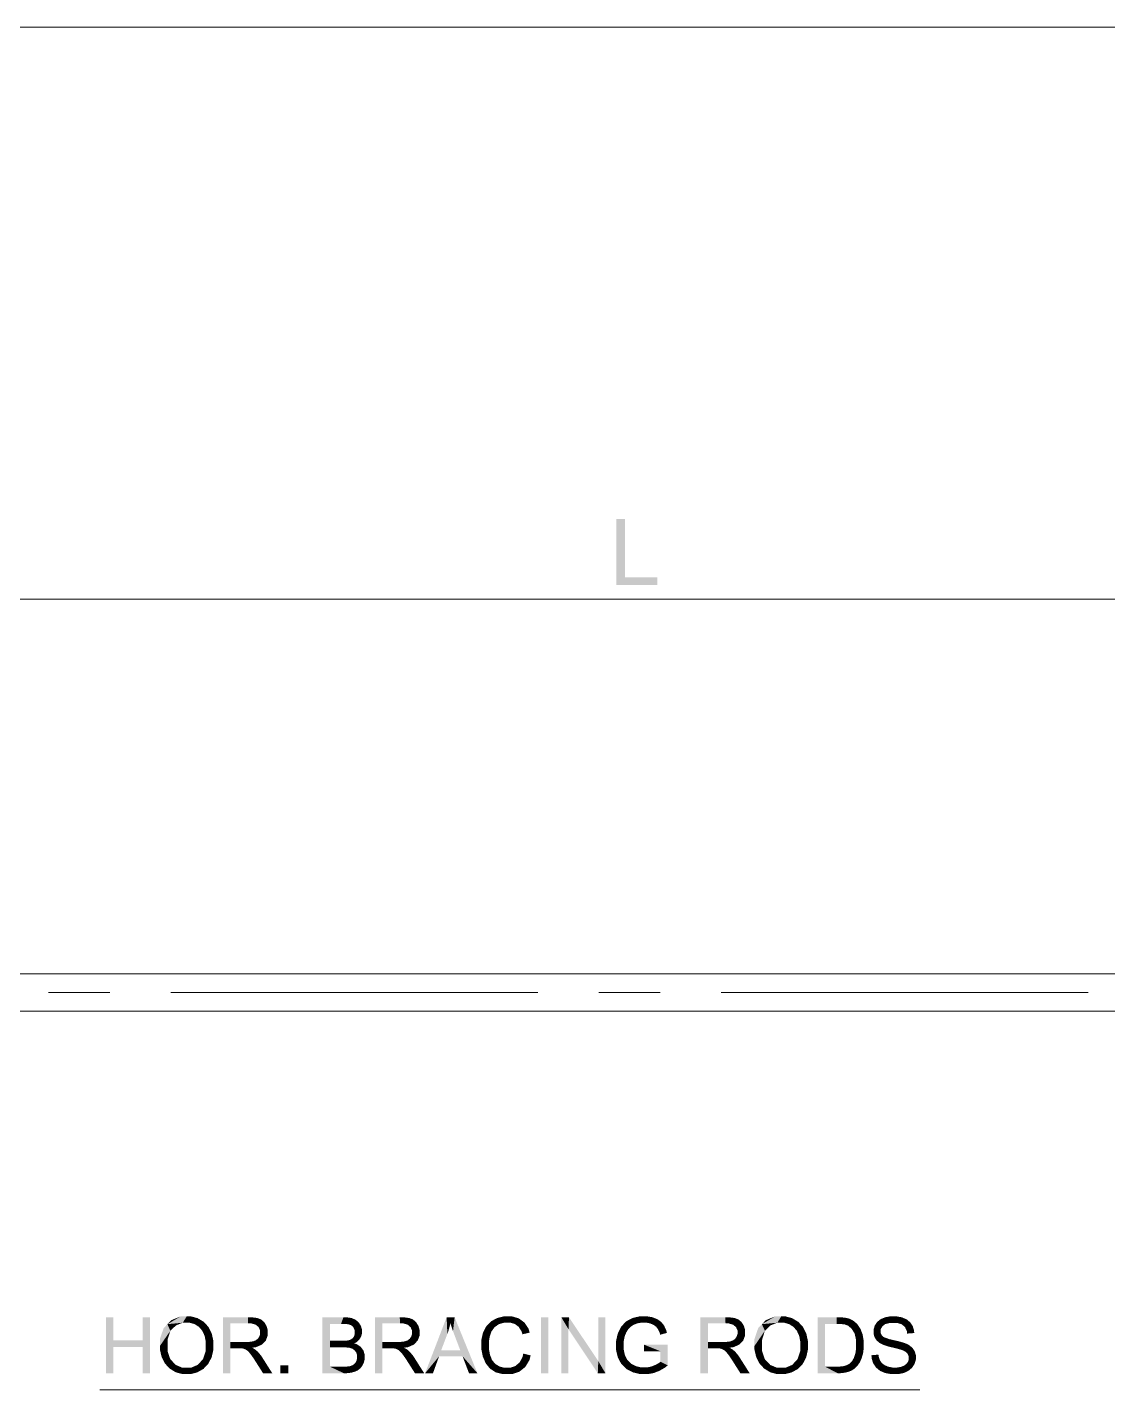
# Model space of a CAD drawing. Header units: millimetres. Extents: x 2 to 579, y 1 to 405.
# Drawn here: x 155.8 to 200, y 161.8 to 217.5 of the extents above; entities that cross this region are included whole.
import ezdxf

# ---------------------------------------------------------------- set-up
doc = ezdxf.new("R2010")
doc.units = ezdxf.units.MM
doc.linetypes.add('XKITLINE00', pattern=[0])
doc.layers.add('GraphicObject', color=6, linetype='Continuous', lineweight=0)
doc.layers.add('LinkedObject', color=7, linetype='Continuous', lineweight=0)

# ---------------------------------------------------------------- blocks, each defined once
blk = doc.blocks.new('*A3')
at = {"layer": 'GraphicObject', "color": 3, "linetype": 'XKITLINE00', "lineweight": 0}
blk.add_line((247.574, 217.521), (113.014, 217.521), dxfattribs=at)
blk = doc.blocks.new('*A4')
at = {"layer": 'LinkedObject'}
for points in [[(180.267, 197.418), (179.91, 194.718), (179.91, 197.418)], [(180.267, 195.036), (179.91, 194.718), (180.267, 197.418)], [(179.91, 194.718), (180.267, 195.036), (181.595, 194.718)], [(181.595, 194.718), (180.267, 195.036), (181.595, 195.036)], [(159.357, 163.841), (159.055, 162.494), (159.055, 164.781)], [(159.357, 163.841), (159.055, 164.781), (159.357, 164.781)], [(160.848, 164.781), (160.546, 163.841), (160.546, 164.781)], [(160.546, 163.571), (160.546, 163.841), (160.848, 164.781)], [(160.546, 163.571), (160.848, 164.781), (160.848, 162.494)], [(161.563, 164.498), (161.257, 163.607), (161.41, 164.337)], [(161.684, 164.229), (161.257, 163.607), (161.563, 164.498)], [(161.41, 164.337), (161.257, 163.607), (161.257, 163.892)], [(162.11, 164.82), (161.563, 164.498), (161.716, 164.659)], [(162.352, 164.82), (161.563, 164.498), (162.11, 164.82)], [(162.193, 164.559), (161.563, 164.498), (162.352, 164.82)], [(161.916, 164.449), (161.563, 164.498), (162.193, 164.559)], [(161.563, 164.498), (161.916, 164.449), (161.8, 164.339)], [(161.684, 164.229), (161.563, 164.498), (161.8, 164.339)], [(162.193, 164.559), (162.352, 164.82), (162.354, 164.559)], [(162.352, 164.82), (162.467, 164.559), (162.354, 164.559)], [(162.796, 164.745), (162.352, 164.82), (162.51, 164.82)], [(162.923, 164.669), (162.352, 164.82), (162.796, 164.745)], [(162.671, 164.502), (162.352, 164.82), (162.923, 164.669)], [(162.467, 164.559), (162.352, 164.82), (162.671, 164.502)], [(162.671, 164.502), (162.923, 164.669), (162.762, 164.445)], [(162.923, 164.669), (162.853, 164.388), (162.762, 164.445)], [(162.853, 164.388), (162.923, 164.669), (162.991, 164.226)], [(163.244, 164.383), (162.923, 164.669), (163.05, 164.593)], [(163.31, 164.247), (162.923, 164.669), (163.244, 164.383)], [(162.991, 164.226), (162.923, 164.669), (163.31, 164.247)], [(164.141, 163.773), (163.839, 162.494), (163.839, 164.781)], [(163.839, 164.781), (164.141, 164.53), (164.141, 163.773)], [(164.864, 164.53), (163.839, 164.781), (164.851, 164.781)], [(164.141, 164.53), (163.839, 164.781), (164.864, 164.53)], [(164.851, 164.781), (164.991, 164.53), (164.864, 164.53)], [(165.236, 164.75), (164.851, 164.781), (165.004, 164.781)], [(165.316, 164.72), (164.851, 164.781), (165.236, 164.75)], [(165.177, 164.477), (164.851, 164.781), (165.316, 164.72)], [(164.991, 164.53), (164.851, 164.781), (165.177, 164.477)], [(165.316, 164.72), (165.236, 164.425), (165.177, 164.477)], [(165.395, 164.689), (165.236, 164.425), (165.316, 164.72)], [(165.236, 164.425), (165.395, 164.689), (165.295, 164.373)], [(165.295, 164.373), (165.395, 164.689), (165.569, 164.502)], [(165.569, 164.502), (165.353, 164.239), (165.295, 164.373)], [(165.617, 164.424), (165.353, 164.239), (165.569, 164.502)], [(165.664, 164.252), (165.353, 164.239), (165.617, 164.424)], [(165.569, 164.502), (165.395, 164.689), (165.522, 164.58)], [(167.901, 164.781), (168.203, 163.551), (167.901, 162.494)], [(168.203, 163.821), (168.203, 163.551), (167.901, 164.781)], [(167.901, 164.781), (168.203, 164.511), (168.203, 163.821)], [(168.661, 164.511), (167.901, 164.781), (168.759, 164.781)], [(168.203, 164.511), (167.901, 164.781), (168.661, 164.511)], [(168.661, 164.511), (168.759, 164.781), (168.784, 164.511)], [(168.759, 164.781), (168.959, 164.495), (168.784, 164.511)], [(168.89, 164.781), (168.959, 164.495), (168.759, 164.781)], [(169.101, 164.747), (168.959, 164.495), (168.89, 164.781)], [(168.959, 164.495), (169.101, 164.747), (169.01, 164.479)], [(169.01, 164.479), (169.101, 164.747), (169.06, 164.463)], [(169.06, 164.463), (169.101, 164.747), (169.18, 164.712)], [(169.18, 164.712), (169.139, 164.404), (169.06, 164.463)], [(169.259, 164.677), (169.139, 164.404), (169.18, 164.712)], [(169.383, 164.57), (169.139, 164.404), (169.259, 164.677)], [(169.428, 164.498), (169.139, 164.404), (169.383, 164.57)], [(169.139, 164.404), (169.428, 164.498), (169.166, 164.361)], [(169.428, 164.498), (169.193, 164.318), (169.166, 164.361)], [(169.193, 164.318), (169.428, 164.498), (169.221, 164.218)], [(169.221, 164.218), (169.428, 164.498), (169.518, 164.196)], [(169.518, 164.275), (169.428, 164.498), (169.473, 164.426)], [(169.518, 164.196), (169.428, 164.498), (169.518, 164.275)], [(170.35, 163.773), (170.048, 162.494), (170.048, 164.781)], [(170.048, 164.781), (170.35, 164.53), (170.35, 163.773)], [(171.073, 164.53), (170.048, 164.781), (171.06, 164.781)], [(170.35, 164.53), (170.048, 164.781), (171.073, 164.53)], [(171.06, 164.781), (171.2, 164.53), (171.073, 164.53)], [(171.445, 164.75), (171.06, 164.781), (171.213, 164.781)], [(171.525, 164.72), (171.06, 164.781), (171.445, 164.75)], [(171.386, 164.477), (171.06, 164.781), (171.525, 164.72)], [(171.2, 164.53), (171.06, 164.781), (171.386, 164.477)], [(171.525, 164.72), (171.445, 164.425), (171.386, 164.477)], [(171.604, 164.689), (171.445, 164.425), (171.525, 164.72)], [(171.445, 164.425), (171.604, 164.689), (171.504, 164.373)], [(171.504, 164.373), (171.604, 164.689), (171.778, 164.502)], [(171.778, 164.502), (171.562, 164.239), (171.504, 164.373)], [(171.826, 164.424), (171.562, 164.239), (171.778, 164.502)], [(171.873, 164.252), (171.562, 164.239), (171.826, 164.424)], [(171.778, 164.502), (171.604, 164.689), (171.731, 164.58)], [(172.976, 164.781), (173.007, 164.103), (172.098, 162.494)], [(173.007, 164.103), (172.976, 164.781), (173.046, 164.212)], [(173.046, 164.212), (172.976, 164.781), (173.107, 164.431)], [(173.107, 164.431), (172.976, 164.781), (173.13, 164.541)], [(173.302, 164.781), (173.13, 164.541), (172.976, 164.781)], [(173.13, 164.541), (173.302, 164.781), (173.157, 164.448)], [(173.157, 164.448), (173.302, 164.781), (173.238, 164.21)], [(173.238, 164.21), (173.302, 164.781), (173.292, 164.065)], [(173.292, 164.065), (173.302, 164.781), (173.532, 163.434)], [(173.532, 163.434), (173.302, 164.781), (173.626, 163.187)], [(173.626, 163.187), (173.302, 164.781), (174.235, 162.494)], [(174.596, 164.411), (174.934, 164.372), (174.528, 164.278)], [(174.528, 164.278), (174.934, 164.372), (174.81, 164.202)], [(174.79, 164.613), (174.934, 164.372), (174.596, 164.411)], [(174.916, 164.682), (174.934, 164.372), (174.79, 164.613)], [(175.042, 164.751), (175.332, 164.562), (174.916, 164.682)], [(174.916, 164.682), (175.332, 164.562), (175.111, 164.499)], [(174.934, 164.372), (174.916, 164.682), (175.023, 164.435)], [(175.023, 164.435), (174.916, 164.682), (175.111, 164.499)], [(175.318, 164.82), (175.332, 164.562), (175.042, 164.751)], [(175.47, 164.82), (175.332, 164.562), (175.318, 164.82)], [(175.332, 164.562), (175.47, 164.82), (175.463, 164.562)], [(175.47, 164.82), (175.578, 164.562), (175.463, 164.562)], [(175.929, 164.733), (175.47, 164.82), (175.641, 164.82)], [(176.046, 164.646), (175.47, 164.82), (175.929, 164.733)], [(175.768, 164.505), (175.47, 164.82), (176.046, 164.646)], [(175.578, 164.562), (175.47, 164.82), (175.768, 164.505)], [(175.768, 164.505), (176.046, 164.646), (175.844, 164.448)], [(176.046, 164.646), (175.919, 164.391), (175.844, 164.448)], [(175.919, 164.391), (176.046, 164.646), (176.035, 164.209)], [(176.035, 164.209), (176.046, 164.646), (176.372, 164.154)], [(176.326, 164.313), (176.046, 164.646), (176.163, 164.558)], [(176.372, 164.154), (176.046, 164.646), (176.326, 164.313)], [(177.136, 164.781), (176.834, 162.494), (176.834, 164.781)], [(177.136, 162.494), (176.834, 162.494), (177.136, 164.781)], [(177.666, 164.781), (177.957, 164.29), (177.666, 162.494)], [(177.957, 164.29), (177.666, 164.781), (177.977, 164.781)], [(177.957, 164.29), (177.977, 164.781), (179.155, 162.494)], [(179.155, 162.494), (177.977, 164.781), (179.176, 162.986)], [(179.466, 164.781), (179.176, 162.986), (179.176, 164.781)], [(179.466, 162.494), (179.176, 162.986), (179.466, 164.781)], [(180.44, 164.68), (180.038, 164.25), (180.309, 164.61)], [(180.61, 164.467), (180.038, 164.25), (180.44, 164.68)], [(180.309, 164.61), (180.038, 164.25), (180.108, 164.395)], [(180.487, 164.384), (180.038, 164.25), (180.61, 164.467)], [(180.441, 164.332), (180.038, 164.25), (180.487, 164.384)], [(180.395, 164.281), (180.038, 164.25), (180.441, 164.332)], [(180.873, 164.82), (180.44, 164.68), (180.571, 164.75)], [(180.94, 164.562), (180.44, 164.68), (180.873, 164.82)], [(180.44, 164.68), (180.685, 164.499), (180.61, 164.467)], [(180.685, 164.499), (180.44, 164.68), (180.761, 164.53)], [(180.761, 164.53), (180.44, 164.68), (180.94, 164.562)], [(181.044, 164.562), (180.873, 164.82), (181.043, 164.82)], [(180.94, 164.562), (180.873, 164.82), (181.044, 164.562)], [(181.043, 164.82), (181.131, 164.562), (181.044, 164.562)], [(181.167, 164.82), (181.131, 164.562), (181.043, 164.82)], [(181.131, 164.562), (181.167, 164.82), (181.288, 164.532)], [(181.492, 164.74), (181.167, 164.82), (181.392, 164.78)], [(181.288, 164.532), (181.167, 164.82), (181.492, 164.74)], [(181.288, 164.532), (181.492, 164.74), (181.359, 164.502)], [(181.492, 164.74), (181.43, 164.472), (181.359, 164.502)], [(181.43, 164.472), (181.492, 164.74), (181.539, 164.392)], [(181.749, 164.588), (181.492, 164.74), (181.592, 164.7)], [(181.806, 164.516), (181.492, 164.74), (181.749, 164.588)], [(181.539, 164.392), (181.492, 164.74), (181.806, 164.516)], [(181.539, 164.392), (181.806, 164.516), (181.578, 164.342)], [(181.806, 164.516), (181.616, 164.292), (181.578, 164.342)], [(181.616, 164.292), (181.806, 164.516), (181.68, 164.154)], [(181.68, 164.154), (181.806, 164.516), (181.95, 164.257)], [(181.95, 164.257), (181.806, 164.516), (181.863, 164.444)], [(183.653, 163.773), (183.352, 162.494), (183.352, 164.781)], [(183.352, 164.781), (183.653, 164.53), (183.653, 163.773)], [(184.376, 164.53), (183.352, 164.781), (184.364, 164.781)], [(183.653, 164.53), (183.352, 164.781), (184.376, 164.53)], [(184.364, 164.781), (184.503, 164.53), (184.376, 164.53)], [(184.748, 164.75), (184.364, 164.781), (184.516, 164.781)], [(184.828, 164.72), (184.364, 164.781), (184.748, 164.75)], [(184.689, 164.477), (184.364, 164.781), (184.828, 164.72)], [(184.503, 164.53), (184.364, 164.781), (184.689, 164.477)], [(184.828, 164.72), (184.748, 164.425), (184.689, 164.477)], [(184.907, 164.689), (184.748, 164.425), (184.828, 164.72)], [(184.748, 164.425), (184.907, 164.689), (184.807, 164.373)], [(184.807, 164.373), (184.907, 164.689), (185.082, 164.502)], [(185.082, 164.502), (184.866, 164.239), (184.807, 164.373)], [(185.129, 164.424), (184.866, 164.239), (185.082, 164.502)], [(185.177, 164.252), (184.866, 164.239), (185.129, 164.424)], [(185.082, 164.502), (184.907, 164.689), (185.034, 164.58)], [(185.864, 164.498), (185.559, 163.607), (185.711, 164.337)], [(185.985, 164.229), (185.559, 163.607), (185.864, 164.498)], [(185.711, 164.337), (185.559, 163.607), (185.559, 163.892)], [(186.412, 164.82), (185.864, 164.498), (186.017, 164.659)], [(186.653, 164.82), (185.864, 164.498), (186.412, 164.82)], [(186.494, 164.559), (185.864, 164.498), (186.653, 164.82)], [(186.217, 164.449), (185.864, 164.498), (186.494, 164.559)], [(185.864, 164.498), (186.217, 164.449), (186.101, 164.339)], [(185.985, 164.229), (185.864, 164.498), (186.101, 164.339)], [(186.494, 164.559), (186.653, 164.82), (186.655, 164.559)], [(186.653, 164.82), (186.768, 164.559), (186.655, 164.559)], [(187.097, 164.745), (186.653, 164.82), (186.812, 164.82)], [(187.224, 164.669), (186.653, 164.82), (187.097, 164.745)], [(186.972, 164.502), (186.653, 164.82), (187.224, 164.669)], [(186.768, 164.559), (186.653, 164.82), (186.972, 164.502)], [(186.972, 164.502), (187.224, 164.669), (187.063, 164.445)], [(187.224, 164.669), (187.154, 164.388), (187.063, 164.445)], [(187.154, 164.388), (187.224, 164.669), (187.292, 164.226)], [(187.545, 164.383), (187.224, 164.669), (187.351, 164.593)], [(187.611, 164.247), (187.224, 164.669), (187.545, 164.383)], [(187.292, 164.226), (187.224, 164.669), (187.611, 164.247)], [(188.136, 164.781), (188.438, 164.511), (188.136, 162.494)], [(188.918, 164.511), (188.136, 164.781), (188.923, 164.781)], [(188.438, 164.511), (188.136, 164.781), (188.918, 164.511)], [(188.136, 162.494), (188.438, 164.511), (188.438, 162.764)], [(188.923, 164.781), (189.053, 164.511), (188.918, 164.511)], [(189.056, 164.781), (189.053, 164.511), (188.923, 164.781)], [(189.056, 164.781), (189.249, 164.488), (189.053, 164.511)], [(189.26, 164.765), (189.249, 164.488), (189.056, 164.781)], [(189.33, 164.749), (189.249, 164.488), (189.26, 164.765)], [(189.33, 164.749), (189.31, 164.465), (189.249, 164.488)], [(189.31, 164.465), (189.33, 164.749), (189.394, 164.432)], [(189.596, 164.644), (189.33, 164.749), (189.428, 164.726)], [(189.665, 164.585), (189.33, 164.749), (189.596, 164.644)], [(189.537, 164.303), (189.33, 164.749), (189.665, 164.585)], [(189.394, 164.432), (189.33, 164.749), (189.537, 164.303)], [(189.665, 164.585), (189.596, 164.206), (189.537, 164.303)], [(189.755, 164.508), (189.596, 164.206), (189.665, 164.585)], [(189.89, 164.313), (189.596, 164.206), (189.755, 164.508)], [(190.523, 164.513), (190.425, 164.189), (190.474, 164.438)], [(190.778, 164.402), (190.425, 164.189), (190.523, 164.513)], [(190.474, 164.438), (190.425, 164.189), (190.425, 164.276)], [(190.716, 164.28), (190.425, 164.189), (190.778, 164.402)], [(190.572, 164.589), (190.841, 164.452), (190.523, 164.513)], [(190.523, 164.513), (190.841, 164.452), (190.778, 164.402)], [(190.716, 164.703), (190.841, 164.452), (190.572, 164.589)], [(190.904, 164.502), (190.716, 164.703), (190.81, 164.742)], [(190.841, 164.452), (190.716, 164.703), (190.904, 164.502)], [(190.904, 164.781), (191.104, 164.553), (190.81, 164.742)], [(190.81, 164.742), (191.104, 164.553), (190.904, 164.502)], [(191.114, 164.82), (191.104, 164.553), (190.904, 164.781)], [(191.229, 164.82), (191.104, 164.553), (191.114, 164.82)], [(191.104, 164.553), (191.229, 164.82), (191.241, 164.553)], [(191.229, 164.82), (191.373, 164.553), (191.241, 164.553)], [(191.58, 164.779), (191.229, 164.82), (191.356, 164.82)], [(191.677, 164.738), (191.229, 164.82), (191.58, 164.779)], [(191.572, 164.497), (191.229, 164.82), (191.677, 164.738)], [(191.373, 164.553), (191.229, 164.82), (191.572, 164.497)], [(191.677, 164.738), (191.639, 164.442), (191.572, 164.497)], [(191.774, 164.697), (191.639, 164.442), (191.677, 164.738)], [(191.639, 164.442), (191.774, 164.697), (191.707, 164.386)], [(191.707, 164.386), (191.774, 164.697), (191.976, 164.497)], [(191.976, 164.497), (191.786, 164.222), (191.707, 164.386)], [(191.976, 164.497), (191.774, 164.697), (191.923, 164.577)], [(192.028, 164.417), (191.786, 164.222), (191.976, 164.497)], [(192.084, 164.237), (191.786, 164.222), (192.028, 164.417)], [(159.357, 163.571), (159.055, 162.494), (159.357, 163.841)], [(159.357, 163.841), (160.546, 163.571), (159.357, 163.571)], [(160.546, 163.841), (160.546, 163.571), (159.357, 163.841)], [(161.568, 163.86), (161.257, 163.607), (161.684, 164.229)], [(161.257, 163.607), (161.568, 163.86), (161.568, 163.602)], [(162.991, 164.226), (163.31, 164.247), (163.038, 164.122)], [(163.31, 164.247), (163.086, 164.018), (163.038, 164.122)], [(163.086, 164.018), (163.31, 164.247), (163.133, 163.775)], [(163.133, 163.775), (163.31, 164.247), (163.444, 163.805)], [(163.133, 163.635), (163.444, 163.805), (163.444, 163.634)], [(163.133, 163.775), (163.444, 163.805), (163.133, 163.635)], [(163.444, 163.805), (163.31, 164.247), (163.377, 164.112)], [(164.141, 163.773), (164.141, 163.51), (163.839, 162.494)], [(164.492, 163.51), (164.141, 163.773), (164.791, 163.773)], [(164.141, 163.51), (164.141, 163.773), (164.492, 163.51)], [(164.492, 163.51), (164.791, 163.773), (164.55, 163.51)], [(164.55, 163.51), (164.791, 163.773), (164.634, 163.504)], [(164.634, 163.504), (164.791, 163.773), (164.66, 163.499)], [(164.66, 163.499), (164.791, 163.773), (164.695, 163.49)], [(164.695, 163.49), (164.791, 163.773), (164.764, 163.46)], [(164.764, 163.46), (164.791, 163.773), (164.894, 163.773)], [(164.764, 163.46), (164.894, 163.773), (164.798, 163.438)], [(164.894, 163.773), (165.021, 163.535), (164.798, 163.438)], [(165.056, 163.794), (165.021, 163.535), (164.894, 163.773)], [(165.021, 163.535), (165.056, 163.794), (165.185, 163.558)], [(165.115, 163.816), (165.507, 163.747), (165.056, 163.794)], [(165.428, 163.664), (165.056, 163.794), (165.507, 163.747)], [(165.185, 163.558), (165.056, 163.794), (165.428, 163.664)], [(165.173, 163.837), (165.507, 163.747), (165.115, 163.816)], [(165.507, 163.747), (165.173, 163.837), (165.262, 163.906)], [(165.293, 163.953), (165.507, 163.747), (165.262, 163.906)], [(165.323, 164), (165.507, 163.747), (165.293, 163.953)], [(165.323, 164), (165.664, 164.157), (165.507, 163.747)], [(165.353, 164.103), (165.664, 164.157), (165.323, 164)], [(165.664, 164.157), (165.353, 164.239), (165.664, 164.252)], [(165.353, 164.239), (165.664, 164.157), (165.353, 164.158)], [(165.664, 164.157), (165.353, 164.103), (165.353, 164.158)], [(165.507, 163.747), (165.664, 164.157), (165.586, 163.83)], [(165.586, 163.83), (165.664, 164.157), (165.664, 164.036)], [(168.733, 163.551), (168.203, 163.821), (168.698, 163.821)], [(168.203, 163.551), (168.203, 163.821), (168.733, 163.551)], [(168.842, 163.551), (168.698, 163.821), (168.799, 163.821)], [(168.733, 163.551), (168.698, 163.821), (168.842, 163.551)], [(168.944, 163.834), (169.199, 163.711), (168.799, 163.821)], [(168.799, 163.821), (169.199, 163.711), (168.842, 163.551)], [(168.988, 163.847), (169.279, 163.751), (168.944, 163.834)], [(169.199, 163.711), (168.944, 163.834), (169.279, 163.751)], [(169.045, 163.864), (169.279, 163.751), (168.988, 163.847)], [(169.133, 163.921), (169.279, 163.751), (169.045, 163.864)], [(169.438, 163.92), (169.133, 163.921), (169.191, 164.001)], [(169.399, 163.855), (169.133, 163.921), (169.438, 163.92)], [(169.279, 163.751), (169.133, 163.921), (169.399, 163.855)], [(169.191, 164.001), (169.518, 164.196), (169.438, 163.92)], [(169.221, 164.101), (169.518, 164.196), (169.191, 164.001)], [(169.518, 164.196), (169.221, 164.161), (169.221, 164.218)], [(169.221, 164.161), (169.518, 164.196), (169.221, 164.101)], [(169.438, 163.92), (169.518, 164.196), (169.478, 163.985)], [(169.478, 163.985), (169.518, 164.196), (169.518, 164.123)], [(170.35, 163.773), (170.35, 163.51), (170.048, 162.494)], [(170.701, 163.51), (170.35, 163.773), (171, 163.773)], [(170.35, 163.51), (170.35, 163.773), (170.701, 163.51)], [(170.701, 163.51), (171, 163.773), (170.759, 163.51)], [(170.759, 163.51), (171, 163.773), (170.843, 163.504)], [(170.843, 163.504), (171, 163.773), (170.869, 163.499)], [(170.869, 163.499), (171, 163.773), (170.904, 163.49)], [(170.904, 163.49), (171, 163.773), (170.973, 163.46)], [(170.973, 163.46), (171, 163.773), (171.103, 163.773)], [(170.973, 163.46), (171.103, 163.773), (171.007, 163.438)], [(171.103, 163.773), (171.23, 163.535), (171.007, 163.438)], [(171.265, 163.794), (171.23, 163.535), (171.103, 163.773)], [(171.23, 163.535), (171.265, 163.794), (171.395, 163.558)], [(171.324, 163.816), (171.716, 163.747), (171.265, 163.794)], [(171.637, 163.664), (171.265, 163.794), (171.716, 163.747)], [(171.395, 163.558), (171.265, 163.794), (171.637, 163.664)], [(171.382, 163.837), (171.716, 163.747), (171.324, 163.816)], [(171.716, 163.747), (171.382, 163.837), (171.471, 163.906)], [(171.502, 163.953), (171.716, 163.747), (171.471, 163.906)], [(171.532, 164), (171.716, 163.747), (171.502, 163.953)], [(171.532, 164), (171.873, 164.157), (171.716, 163.747)], [(171.562, 164.103), (171.873, 164.157), (171.532, 164)], [(171.873, 164.157), (171.562, 164.239), (171.873, 164.252)], [(171.562, 164.239), (171.873, 164.157), (171.562, 164.158)], [(171.873, 164.157), (171.562, 164.103), (171.562, 164.158)], [(171.716, 163.747), (171.873, 164.157), (171.795, 163.83)], [(171.795, 163.83), (171.873, 164.157), (171.873, 164.036)], [(172.098, 162.494), (173.007, 164.103), (172.755, 163.434)], [(174.738, 163.989), (174.391, 163.834), (174.46, 164.145)], [(174.702, 163.77), (174.391, 163.834), (174.738, 163.989)], [(174.391, 163.834), (174.702, 163.77), (174.391, 163.655)], [(174.391, 163.655), (174.702, 163.77), (174.702, 163.657)], [(174.774, 164.096), (174.46, 164.145), (174.528, 164.278)], [(174.738, 163.989), (174.46, 164.145), (174.774, 164.096)], [(174.774, 164.096), (174.528, 164.278), (174.81, 164.202)], [(176.035, 164.209), (176.372, 164.154), (176.075, 164.084)], [(177.666, 162.494), (177.957, 164.29), (177.957, 162.494)], [(180.038, 164.25), (179.898, 163.794), (179.968, 164.105)], [(180.253, 164), (179.898, 163.794), (180.038, 164.25)], [(180.209, 163.77), (179.898, 163.794), (180.253, 164)], [(179.898, 163.794), (180.209, 163.77), (179.898, 163.627)], [(179.898, 163.627), (180.209, 163.77), (180.209, 163.645)], [(180.322, 164.168), (180.038, 164.25), (180.395, 164.281)], [(180.038, 164.25), (180.322, 164.168), (180.297, 164.106)], [(180.253, 164), (180.038, 164.25), (180.297, 164.106)], [(181.68, 164.154), (181.95, 164.257), (181.706, 164.067)], [(181.706, 164.067), (181.95, 164.257), (181.979, 164.142)], [(183.653, 163.773), (183.653, 163.51), (183.352, 162.494)], [(184.004, 163.51), (183.653, 163.773), (184.303, 163.773)], [(183.653, 163.51), (183.653, 163.773), (184.004, 163.51)], [(184.004, 163.51), (184.303, 163.773), (184.062, 163.51)], [(184.062, 163.51), (184.303, 163.773), (184.146, 163.504)], [(184.146, 163.504), (184.303, 163.773), (184.172, 163.499)], [(184.172, 163.499), (184.303, 163.773), (184.207, 163.49)], [(184.207, 163.49), (184.303, 163.773), (184.276, 163.46)], [(184.276, 163.46), (184.303, 163.773), (184.406, 163.773)], [(184.276, 163.46), (184.406, 163.773), (184.31, 163.438)], [(184.406, 163.773), (184.533, 163.535), (184.31, 163.438)], [(184.569, 163.794), (184.533, 163.535), (184.406, 163.773)], [(184.533, 163.535), (184.569, 163.794), (184.698, 163.558)], [(184.627, 163.816), (185.019, 163.747), (184.569, 163.794)], [(184.941, 163.664), (184.569, 163.794), (185.019, 163.747)], [(184.698, 163.558), (184.569, 163.794), (184.941, 163.664)], [(184.685, 163.837), (185.019, 163.747), (184.627, 163.816)], [(185.019, 163.747), (184.685, 163.837), (184.774, 163.906)], [(184.805, 163.953), (185.019, 163.747), (184.774, 163.906)], [(184.835, 164), (185.019, 163.747), (184.805, 163.953)], [(184.835, 164), (185.177, 164.157), (185.019, 163.747)], [(184.866, 164.103), (185.177, 164.157), (184.835, 164)], [(185.177, 164.157), (184.866, 164.239), (185.177, 164.252)], [(184.866, 164.239), (185.177, 164.157), (184.866, 164.158)], [(185.177, 164.157), (184.866, 164.103), (184.866, 164.158)], [(185.019, 163.747), (185.177, 164.157), (185.098, 163.83)], [(185.098, 163.83), (185.177, 164.157), (185.177, 164.036)], [(185.87, 163.86), (185.559, 163.607), (185.985, 164.229)], [(185.559, 163.607), (185.87, 163.86), (185.87, 163.602)], [(187.292, 164.226), (187.611, 164.247), (187.339, 164.122)], [(187.611, 164.247), (187.387, 164.018), (187.339, 164.122)], [(187.387, 164.018), (187.611, 164.247), (187.434, 163.775)], [(187.434, 163.775), (187.611, 164.247), (187.745, 163.805)], [(187.434, 163.635), (187.745, 163.805), (187.745, 163.634)], [(187.434, 163.775), (187.745, 163.805), (187.434, 163.635)], [(187.745, 163.805), (187.611, 164.247), (187.678, 164.112)], [(189.596, 164.206), (189.89, 164.313), (189.655, 164.11)], [(189.655, 164.11), (189.89, 164.313), (189.935, 164.194)], [(189.935, 164.194), (189.714, 163.834), (189.655, 164.11)], [(189.98, 164.075), (189.714, 163.834), (189.935, 164.194)], [(190.025, 163.803), (189.714, 163.834), (189.98, 164.075)], [(190.025, 163.65), (189.714, 163.834), (190.025, 163.803)], [(189.714, 163.834), (190.025, 163.65), (189.714, 163.655)], [(190.425, 164.189), (190.716, 164.28), (190.716, 164.209)], [(190.716, 164.148), (190.425, 164.189), (190.716, 164.209)], [(190.425, 164.189), (190.716, 164.148), (190.425, 164.111)], [(190.425, 164.111), (190.716, 164.148), (190.465, 163.968)], [(190.465, 163.968), (190.716, 164.148), (190.505, 163.904)], [(190.505, 163.904), (190.716, 164.148), (190.76, 164.046)], [(190.76, 164.046), (190.667, 163.734), (190.505, 163.904)], [(190.505, 163.904), (190.667, 163.734), (190.545, 163.841)], [(190.804, 164.006), (190.667, 163.734), (190.76, 164.046)], [(190.667, 163.734), (190.804, 164.006), (190.749, 163.691)], [(190.749, 163.691), (190.804, 164.006), (190.848, 163.967)], [(190.749, 163.691), (190.848, 163.967), (190.812, 163.658)], [(190.812, 163.658), (190.848, 163.967), (191.032, 163.586)], [(191.032, 163.586), (190.848, 163.967), (191.076, 163.885)], [(191.032, 163.586), (191.076, 163.885), (191.189, 163.548)], [(191.189, 163.548), (191.076, 163.885), (191.26, 163.843)], [(191.189, 163.548), (191.26, 163.843), (191.347, 163.511)], [(191.347, 163.511), (191.26, 163.843), (191.445, 163.802)], [(191.347, 163.511), (191.445, 163.802), (191.55, 163.455)], [(191.55, 163.455), (191.445, 163.802), (191.596, 163.437)], [(191.596, 163.437), (191.445, 163.802), (191.668, 163.41)], [(191.698, 163.729), (191.668, 163.41), (191.445, 163.802)], [(192.088, 164.136), (191.786, 164.222), (192.084, 164.237)], [(191.786, 164.222), (192.088, 164.136), (191.797, 164.113)], [(159.055, 162.494), (159.357, 163.571), (159.357, 162.494)], [(160.546, 163.571), (160.848, 162.494), (160.546, 162.494)], [(161.257, 163.607), (161.568, 163.396), (161.257, 163.457)], [(161.568, 163.396), (161.257, 163.607), (161.568, 163.602)], [(161.257, 163.457), (161.568, 163.396), (161.323, 163.172)], [(161.323, 163.172), (161.568, 163.396), (161.388, 163.037)], [(161.388, 163.037), (161.568, 163.396), (161.68, 163.07)], [(163.022, 163.074), (163.444, 163.634), (163.303, 163.012)], [(163.133, 163.415), (163.444, 163.634), (163.022, 163.074)], [(163.444, 163.634), (163.133, 163.415), (163.133, 163.635)], [(163.303, 163.012), (163.444, 163.634), (163.374, 163.149)], [(163.374, 163.149), (163.444, 163.634), (163.444, 163.46)], [(163.839, 162.494), (164.141, 163.51), (164.141, 162.494)], [(164.798, 163.438), (165.021, 163.535), (164.832, 163.416)], [(165.021, 163.535), (164.908, 163.34), (164.832, 163.416)], [(165.081, 163.506), (164.908, 163.34), (165.021, 163.535)], [(164.908, 163.34), (165.081, 163.506), (164.951, 163.285)], [(164.951, 163.285), (165.081, 163.506), (164.994, 163.231)], [(164.994, 163.231), (165.081, 163.506), (165.203, 163.421)], [(165.203, 163.421), (165.103, 163.073), (164.994, 163.231)], [(165.203, 163.421), (165.081, 163.506), (165.172, 163.449)], [(165.27, 163.36), (165.103, 163.073), (165.203, 163.421)], [(165.395, 163.208), (165.103, 163.073), (165.27, 163.36)], [(167.901, 162.494), (168.203, 163.551), (168.203, 162.764)], [(168.842, 163.551), (169.199, 163.711), (169.01, 163.532)], [(169.199, 163.711), (169.068, 163.513), (169.01, 163.532)], [(169.068, 163.513), (169.199, 163.711), (169.126, 163.494)], [(169.126, 163.494), (169.199, 163.711), (169.218, 163.427)], [(169.461, 163.577), (169.199, 163.711), (169.302, 163.681)], [(169.218, 163.427), (169.199, 163.711), (169.461, 163.577)], [(169.218, 163.427), (169.461, 163.577), (169.251, 163.38)], [(169.251, 163.38), (169.461, 163.577), (169.284, 163.333)], [(169.284, 163.333), (169.461, 163.577), (169.517, 163.504)], [(169.517, 163.504), (169.317, 163.222), (169.284, 163.333)], [(169.572, 163.43), (169.317, 163.222), (169.517, 163.504)], [(169.628, 163.257), (169.317, 163.222), (169.572, 163.43)], [(169.628, 163.157), (169.317, 163.222), (169.628, 163.257)], [(169.317, 163.222), (169.628, 163.157), (169.317, 163.158)], [(170.048, 162.494), (170.35, 163.51), (170.35, 162.494)], [(171.007, 163.438), (171.23, 163.535), (171.041, 163.416)], [(171.23, 163.535), (171.117, 163.34), (171.041, 163.416)], [(171.29, 163.506), (171.117, 163.34), (171.23, 163.535)], [(171.117, 163.34), (171.29, 163.506), (171.16, 163.285)], [(171.16, 163.285), (171.29, 163.506), (171.203, 163.231)], [(171.203, 163.231), (171.29, 163.506), (171.413, 163.421)], [(171.413, 163.421), (171.312, 163.073), (171.203, 163.231)], [(171.413, 163.421), (171.29, 163.506), (171.381, 163.449)], [(171.479, 163.36), (171.312, 163.073), (171.413, 163.421)], [(171.604, 163.208), (171.312, 163.073), (171.479, 163.36)], [(172.669, 163.187), (172.098, 162.494), (172.755, 163.434)], [(172.755, 163.434), (173.626, 163.187), (172.669, 163.187)], [(173.532, 163.434), (173.626, 163.187), (172.755, 163.434)], [(174.702, 163.657), (174.391, 163.491), (174.391, 163.655)], [(174.702, 163.511), (174.391, 163.491), (174.702, 163.657)], [(174.702, 163.511), (174.512, 163.042), (174.391, 163.491)], [(174.391, 163.491), (174.512, 163.042), (174.452, 163.185)], [(174.745, 163.256), (174.512, 163.042), (174.702, 163.511)], [(174.512, 163.042), (174.745, 163.256), (174.787, 163.147)], [(175.958, 162.934), (176.411, 163.22), (176.069, 162.651)], [(176.078, 163.152), (176.411, 163.22), (175.958, 162.934)], [(176.069, 162.651), (176.411, 163.22), (176.192, 162.749)], [(176.411, 163.22), (176.078, 163.152), (176.109, 163.296)], [(176.192, 162.749), (176.411, 163.22), (176.363, 163.033)], [(180.209, 163.492), (179.898, 163.627), (180.209, 163.645)], [(179.898, 163.627), (180.039, 163.017), (179.898, 163.458)], [(180.209, 163.492), (180.039, 163.017), (179.898, 163.627)], [(179.898, 163.458), (180.039, 163.017), (179.969, 163.153)], [(180.262, 163.236), (180.039, 163.017), (180.209, 163.492)], [(180.039, 163.017), (180.262, 163.236), (180.315, 163.133)], [(181.044, 163.661), (181.716, 163.391), (181.044, 163.391)], [(182.014, 163.661), (181.716, 163.391), (181.044, 163.661)], [(181.716, 162.965), (182.014, 163.661), (182.014, 162.813)], [(181.716, 163.391), (182.014, 163.661), (181.716, 162.965)], [(183.352, 162.494), (183.653, 163.51), (183.653, 162.494)], [(184.31, 163.438), (184.533, 163.535), (184.344, 163.416)], [(184.533, 163.535), (184.42, 163.34), (184.344, 163.416)], [(184.593, 163.506), (184.42, 163.34), (184.533, 163.535)], [(184.42, 163.34), (184.593, 163.506), (184.463, 163.285)], [(184.463, 163.285), (184.593, 163.506), (184.506, 163.231)], [(184.506, 163.231), (184.593, 163.506), (184.716, 163.421)], [(184.716, 163.421), (184.615, 163.073), (184.506, 163.231)], [(184.716, 163.421), (184.593, 163.506), (184.685, 163.449)], [(184.782, 163.36), (184.615, 163.073), (184.716, 163.421)], [(184.907, 163.208), (184.615, 163.073), (184.782, 163.36)], [(185.559, 163.607), (185.87, 163.396), (185.559, 163.457)], [(185.87, 163.396), (185.559, 163.607), (185.87, 163.602)], [(185.559, 163.457), (185.87, 163.396), (185.624, 163.172)], [(185.624, 163.172), (185.87, 163.396), (185.69, 163.037)], [(185.69, 163.037), (185.87, 163.396), (185.981, 163.07)], [(187.323, 163.074), (187.745, 163.634), (187.604, 163.012)], [(187.434, 163.415), (187.745, 163.634), (187.323, 163.074)], [(187.745, 163.634), (187.434, 163.415), (187.434, 163.635)], [(187.604, 163.012), (187.745, 163.634), (187.675, 163.149)], [(187.675, 163.149), (187.745, 163.634), (187.745, 163.46)], [(189.964, 163.189), (189.624, 163.123), (189.684, 163.305)], [(189.714, 163.525), (190.025, 163.52), (189.684, 163.305)], [(189.684, 163.305), (190.025, 163.52), (189.964, 163.189)], [(190.025, 163.65), (189.714, 163.525), (189.714, 163.655)], [(190.025, 163.52), (189.714, 163.525), (190.025, 163.65)], [(189.964, 163.189), (190.025, 163.52), (189.995, 163.289)], [(190.636, 163.168), (190.341, 163.228), (190.626, 163.254)], [(190.341, 163.228), (190.466, 162.818), (190.344, 163.114)], [(190.636, 163.168), (190.466, 162.818), (190.341, 163.228)], [(191.766, 163.698), (191.668, 163.41), (191.698, 163.729)], [(191.668, 163.41), (191.766, 163.698), (191.771, 163.342)], [(191.771, 163.342), (191.766, 163.698), (191.866, 163.652)], [(191.771, 163.342), (191.866, 163.652), (191.803, 163.302)], [(191.803, 163.302), (191.866, 163.652), (191.834, 163.262)], [(191.866, 163.652), (192.061, 163.465), (191.834, 163.262)], [(191.834, 163.262), (192.061, 163.465), (191.866, 163.168)], [(192.061, 163.465), (191.866, 163.652), (192.014, 163.535)], [(191.866, 163.168), (192.061, 163.465), (192.109, 163.394)], [(191.866, 163.168), (192.109, 163.394), (191.866, 163.114)], [(191.866, 163.114), (192.109, 163.394), (191.866, 163.061)], [(192.109, 163.394), (192.156, 163.14), (191.866, 163.061)], [(192.156, 163.14), (192.109, 163.394), (192.156, 163.232)], [(161.68, 163.07), (161.647, 162.689), (161.388, 163.037)], [(161.388, 163.037), (161.647, 162.689), (161.454, 162.902)], [(161.791, 162.952), (161.647, 162.689), (161.68, 163.07)], [(161.647, 162.689), (161.791, 162.952), (161.774, 162.611)], [(161.774, 162.611), (161.791, 162.952), (161.902, 162.833)], [(161.902, 162.833), (162.351, 162.455), (161.774, 162.611)], [(162.181, 162.714), (162.351, 162.455), (161.902, 162.833)], [(162.351, 162.455), (162.181, 162.714), (162.349, 162.714)], [(162.52, 162.714), (162.351, 162.455), (162.349, 162.714)], [(162.351, 162.455), (162.52, 162.714), (162.5, 162.455)], [(162.5, 162.455), (162.52, 162.714), (162.777, 162.526)], [(162.906, 162.597), (162.52, 162.714), (162.801, 162.834)], [(162.777, 162.526), (162.52, 162.714), (162.906, 162.597)], [(162.912, 162.954), (163.034, 162.667), (162.801, 162.834)], [(162.801, 162.834), (163.034, 162.667), (162.906, 162.597)], [(163.303, 163.012), (162.912, 162.954), (163.022, 163.074)], [(163.233, 162.875), (162.912, 162.954), (163.303, 163.012)], [(163.034, 162.667), (162.912, 162.954), (163.233, 162.875)], [(165.103, 163.073), (165.395, 163.208), (165.169, 162.97)], [(165.169, 162.97), (165.395, 163.208), (165.454, 163.117)], [(165.169, 162.97), (165.454, 163.117), (165.471, 162.494)], [(165.471, 162.494), (165.454, 163.117), (165.849, 162.494)], [(166.504, 162.815), (166.184, 162.494), (166.184, 162.815)], [(166.504, 162.494), (166.184, 162.494), (166.504, 162.815)], [(168.203, 162.764), (168.773, 162.494), (167.901, 162.494)], [(168.774, 162.764), (168.773, 162.494), (168.203, 162.764)], [(168.774, 162.764), (168.882, 162.494), (168.773, 162.494)], [(168.847, 162.764), (168.882, 162.494), (168.774, 162.764)], [(168.951, 162.77), (169.067, 162.513), (168.847, 162.764)], [(168.847, 162.764), (169.067, 162.513), (168.882, 162.494)], [(168.98, 162.775), (169.067, 162.513), (168.951, 162.77)], [(169.142, 162.533), (168.98, 162.775), (169.033, 162.784)], [(169.067, 162.513), (168.98, 162.775), (169.142, 162.533)], [(169.12, 162.816), (169.392, 162.646), (169.033, 162.784)], [(169.033, 162.784), (169.392, 162.646), (169.142, 162.533)], [(169.156, 162.838), (169.392, 162.646), (169.12, 162.816)], [(169.392, 162.646), (169.156, 162.838), (169.191, 162.859)], [(169.249, 162.923), (169.56, 162.859), (169.191, 162.859)], [(169.191, 162.859), (169.56, 162.859), (169.392, 162.646)], [(169.271, 162.965), (169.56, 162.859), (169.249, 162.923)], [(169.56, 162.859), (169.271, 162.965), (169.294, 163.007)], [(169.294, 163.007), (169.628, 163.157), (169.56, 162.859)], [(169.317, 163.103), (169.628, 163.157), (169.294, 163.007)], [(169.628, 163.157), (169.317, 163.103), (169.317, 163.158)], [(169.392, 162.646), (169.56, 162.859), (169.442, 162.683)], [(169.442, 162.683), (169.56, 162.859), (169.526, 162.79)], [(169.56, 162.859), (169.628, 163.157), (169.594, 162.928)], [(169.594, 162.928), (169.628, 163.157), (169.628, 163.077)], [(171.312, 163.073), (171.604, 163.208), (171.378, 162.97)], [(171.378, 162.97), (171.604, 163.208), (171.663, 163.117)], [(171.378, 162.97), (171.663, 163.117), (171.68, 162.494)], [(171.68, 162.494), (171.663, 163.117), (172.058, 162.494)], [(172.098, 162.494), (172.669, 163.187), (172.418, 162.494)], [(173.626, 163.187), (174.235, 162.494), (173.891, 162.494)], [(174.83, 163.038), (174.512, 163.042), (174.787, 163.147)], [(174.512, 163.042), (174.864, 162.606), (174.572, 162.899)], [(174.83, 163.038), (174.864, 162.606), (174.512, 163.042)], [(174.572, 162.899), (174.864, 162.606), (174.749, 162.681)], [(174.962, 162.875), (174.864, 162.606), (174.83, 163.038)], [(174.864, 162.606), (174.962, 162.875), (175.052, 162.822)], [(175.141, 162.768), (174.864, 162.606), (175.052, 162.822)], [(175.141, 162.768), (175.465, 162.455), (174.864, 162.606)], [(175.335, 162.714), (175.465, 162.455), (175.141, 162.768)], [(175.465, 162.455), (175.335, 162.714), (175.44, 162.714)], [(175.567, 162.714), (175.465, 162.455), (175.44, 162.714)], [(175.567, 162.714), (176.069, 162.651), (175.465, 162.455)], [(175.782, 162.787), (176.069, 162.651), (175.567, 162.714)], [(176.069, 162.651), (175.782, 162.787), (175.87, 162.861)], [(175.958, 162.934), (176.069, 162.651), (175.87, 162.861)], [(179.176, 162.986), (179.466, 162.494), (179.155, 162.494)], [(180.367, 163.03), (180.039, 163.017), (180.315, 163.133)], [(180.367, 163.03), (180.454, 162.6), (180.039, 163.017)], [(180.039, 163.017), (180.454, 162.6), (180.109, 162.881)], [(180.109, 162.881), (180.454, 162.6), (180.317, 162.672)], [(180.521, 162.877), (180.454, 162.6), (180.367, 163.03)], [(180.454, 162.6), (180.521, 162.877), (180.621, 162.827)], [(180.722, 162.778), (180.454, 162.6), (180.621, 162.827)], [(180.722, 162.778), (181.067, 162.455), (180.454, 162.6)], [(180.936, 162.728), (181.067, 162.455), (180.722, 162.778)], [(181.067, 162.455), (180.936, 162.728), (181.049, 162.728)], [(181.049, 162.728), (181.192, 162.455), (181.067, 162.455)], [(181.147, 162.728), (181.192, 162.455), (181.049, 162.728)], [(181.339, 162.765), (181.435, 162.5), (181.147, 162.728)], [(181.147, 162.728), (181.435, 162.5), (181.192, 162.455)], [(181.554, 162.545), (181.339, 162.765), (181.432, 162.803)], [(181.435, 162.5), (181.339, 162.765), (181.554, 162.545)], [(181.526, 162.841), (181.672, 162.59), (181.432, 162.803)], [(181.432, 162.803), (181.672, 162.59), (181.554, 162.545)], [(181.668, 162.922), (182.014, 162.813), (181.526, 162.841)], [(181.526, 162.841), (182.014, 162.813), (181.672, 162.59)], [(181.716, 162.965), (182.014, 162.813), (181.668, 162.922)], [(181.672, 162.59), (182.014, 162.813), (181.902, 162.724)], [(184.615, 163.073), (184.907, 163.208), (184.681, 162.97)], [(184.681, 162.97), (184.907, 163.208), (184.966, 163.117)], [(184.681, 162.97), (184.966, 163.117), (184.983, 162.494)], [(184.983, 162.494), (184.966, 163.117), (185.361, 162.494)], [(185.981, 163.07), (185.948, 162.689), (185.69, 163.037)], [(185.69, 163.037), (185.948, 162.689), (185.755, 162.902)], [(186.092, 162.952), (185.948, 162.689), (185.981, 163.07)], [(185.948, 162.689), (186.092, 162.952), (186.075, 162.611)], [(186.075, 162.611), (186.092, 162.952), (186.203, 162.833)], [(186.203, 162.833), (186.652, 162.455), (186.075, 162.611)], [(186.482, 162.714), (186.652, 162.455), (186.203, 162.833)], [(186.652, 162.455), (186.482, 162.714), (186.65, 162.714)], [(186.821, 162.714), (186.652, 162.455), (186.65, 162.714)], [(186.652, 162.455), (186.821, 162.714), (186.801, 162.455)], [(186.801, 162.455), (186.821, 162.714), (187.078, 162.526)], [(187.207, 162.597), (186.821, 162.714), (187.102, 162.834)], [(187.078, 162.526), (186.821, 162.714), (187.207, 162.597)], [(187.213, 162.954), (187.335, 162.667), (187.102, 162.834)], [(187.102, 162.834), (187.335, 162.667), (187.207, 162.597)], [(187.604, 163.012), (187.213, 162.954), (187.323, 163.074)], [(187.534, 162.875), (187.213, 162.954), (187.604, 163.012)], [(187.335, 162.667), (187.213, 162.954), (187.534, 162.875)], [(188.438, 162.764), (188.96, 162.494), (188.136, 162.494)], [(188.926, 162.764), (188.96, 162.494), (188.438, 162.764)], [(188.926, 162.764), (189.064, 162.494), (188.96, 162.494)], [(189.039, 162.764), (189.064, 162.494), (188.926, 162.764)], [(189.327, 162.533), (189.039, 162.764), (189.217, 162.785)], [(189.248, 162.514), (189.039, 162.764), (189.327, 162.533)], [(189.064, 162.494), (189.039, 162.764), (189.248, 162.514)], [(189.281, 162.806), (189.327, 162.533), (189.217, 162.785)], [(189.345, 162.827), (189.327, 162.533), (189.281, 162.806)], [(189.327, 162.533), (189.345, 162.827), (189.407, 162.553)], [(189.6, 162.648), (189.345, 162.827), (189.448, 162.887)], [(189.544, 162.61), (189.345, 162.827), (189.6, 162.648)], [(189.407, 162.553), (189.345, 162.827), (189.544, 162.61)], [(189.486, 162.925), (189.657, 162.686), (189.448, 162.887)], [(189.448, 162.887), (189.657, 162.686), (189.6, 162.648)], [(189.808, 162.855), (189.486, 162.925), (189.54, 162.979)], [(189.761, 162.79), (189.486, 162.925), (189.808, 162.855)], [(189.657, 162.686), (189.486, 162.925), (189.761, 162.79)], [(189.624, 163.123), (189.808, 162.855), (189.54, 162.979)], [(189.934, 163.088), (189.624, 163.123), (189.964, 163.189)], [(189.856, 162.921), (189.624, 163.123), (189.934, 163.088)], [(189.808, 162.855), (189.624, 163.123), (189.856, 162.921)], [(190.344, 163.114), (190.466, 162.818), (190.406, 162.909)], [(190.684, 163.027), (190.466, 162.818), (190.636, 163.168)], [(190.466, 162.818), (190.684, 163.027), (190.525, 162.727)], [(190.525, 162.727), (190.684, 163.027), (190.689, 162.591)], [(190.72, 162.971), (190.689, 162.591), (190.684, 163.027)], [(190.757, 162.916), (190.689, 162.591), (190.72, 162.971)], [(190.757, 162.916), (190.794, 162.546), (190.689, 162.591)], [(190.872, 162.827), (190.794, 162.546), (190.757, 162.916)], [(190.794, 162.546), (190.872, 162.827), (190.899, 162.501)], [(190.95, 162.793), (190.899, 162.501), (190.872, 162.827)], [(191.028, 162.759), (190.899, 162.501), (190.95, 162.793)], [(191.028, 162.759), (191.158, 162.455), (190.899, 162.501)], [(191.203, 162.725), (191.158, 162.455), (191.028, 162.759)], [(191.203, 162.725), (191.313, 162.455), (191.158, 162.455)], [(191.3, 162.725), (191.313, 162.455), (191.203, 162.725)], [(191.3, 162.725), (191.435, 162.455), (191.313, 162.455)], [(191.386, 162.725), (191.435, 162.455), (191.3, 162.725)], [(191.539, 162.751), (191.753, 162.545), (191.386, 162.725)], [(191.386, 162.725), (191.753, 162.545), (191.435, 162.455)], [(191.605, 162.777), (192, 162.715), (191.539, 162.751)], [(191.85, 162.59), (191.539, 162.751), (192, 162.715)], [(191.753, 162.545), (191.539, 162.751), (191.85, 162.59)], [(191.671, 162.803), (192, 162.715), (191.605, 162.777)], [(191.769, 162.873), (192.052, 162.796), (191.671, 162.803)], [(191.671, 162.803), (192.052, 162.796), (192, 162.715)], [(191.801, 162.918), (192.104, 162.877), (191.769, 162.873)], [(192.052, 162.796), (191.769, 162.873), (192.104, 162.877)], [(191.834, 162.963), (192.104, 162.877), (191.801, 162.918)], [(191.834, 162.963), (192.156, 163.14), (192.104, 162.877)], [(191.866, 163.061), (192.156, 163.14), (191.834, 162.963)], [(192.104, 162.877), (192.156, 163.14), (192.156, 163.048)], [(161.774, 162.611), (162.351, 162.455), (161.901, 162.533)], [(161.901, 162.533), (162.351, 162.455), (162.189, 162.455)], [(169.142, 162.533), (169.392, 162.646), (169.217, 162.552)], [(169.217, 162.552), (169.392, 162.646), (169.342, 162.608)], [(174.864, 162.606), (175.465, 162.455), (174.98, 162.531)], [(174.98, 162.531), (175.465, 162.455), (175.28, 162.455)], [(175.465, 162.455), (176.069, 162.651), (175.643, 162.455)], [(175.643, 162.455), (176.069, 162.651), (175.945, 162.553)], [(180.454, 162.6), (181.067, 162.455), (180.592, 162.528)], [(180.592, 162.528), (181.067, 162.455), (180.898, 162.455)], [(186.075, 162.611), (186.652, 162.455), (186.202, 162.533)], [(186.202, 162.533), (186.652, 162.455), (186.49, 162.455)], [(191.435, 162.455), (191.753, 162.545), (191.655, 162.5)]]:
    blk.add_hatch(color=7, dxfattribs=at).paths.add_polyline_path(points, flags=17)
at = {"layer": 'LinkedObject', "color": 1, "linetype": 'XKITLINE00', "lineweight": 0}
blk.add_line((241.99, 194.133), (119.515, 194.133), dxfattribs=at)
at = {"layer": 'LinkedObject', "color": 7, "linetype": 'XKITLINE00', "lineweight": 0}
for p, q in [((136.795, 178.816), (224.71, 178.816)), ((224.71, 177.301), (135.715, 177.301)), ((158.799, 161.818), (161.104, 161.818)), ((161.104, 161.818), (163.588, 161.818)), ((163.588, 161.818), (165.893, 161.818)), ((165.893, 161.818), (166.78, 161.818)), ((166.78, 161.818), (167.668, 161.818)), ((167.668, 161.818), (169.797, 161.818)), ((169.797, 161.818), (172.102, 161.818)), ((172.102, 161.818), (174.231, 161.818)), ((174.231, 161.818), (176.537, 161.818)), ((176.537, 161.818), (177.424, 161.818)), ((177.424, 161.818), (179.729, 161.818)), ((179.729, 161.818), (182.213, 161.818)), ((182.213, 161.818), (183.1, 161.818)), ((183.1, 161.818), (185.405, 161.818)), ((185.405, 161.818), (187.889, 161.818)), ((187.889, 161.818), (190.194, 161.818)), ((190.194, 161.818), (192.323, 161.818))]:
    blk.add_line(p, q, dxfattribs=at)
at = {"layer": 'LinkedObject', "color": 6, "linetype": 'XKITLINE00', "lineweight": 0}
for p, q in [((156.704, 178.059), (159.204, 178.059)), ((161.704, 178.059), (176.704, 178.059)), ((179.204, 178.059), (181.704, 178.059)), ((184.204, 178.059), (199.204, 178.059))]:
    blk.add_line(p, q, dxfattribs=at)

msp = doc.modelspace()

# ---------------------------------------------------------------- block references
at = {"lineweight": 0}
for name in ['*A3', '*A4']:
    msp.add_blockref(name, (0, 0), dxfattribs=at)

doc.saveas('drawing.dxf')
